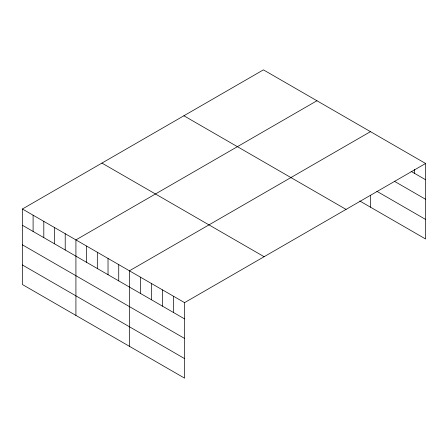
<?xml version="1.0" encoding="UTF-8"?>
<svg xmlns="http://www.w3.org/2000/svg" width="448" height="448" viewBox="0 0 448 448"><rect width="100%" height="100%" fill="white"/><g stroke="black" fill="none" stroke-linecap="round" stroke-linejoin="round"><path stroke-width="0.67" d="M22.4 209.009L184.576 302.635L184.576 378.146L22.4 284.519L22.4 209.009L263.424 69.854L425.6 163.481L425.6 238.991L359.755 200.978M316.943 100.75L75.919 239.904L75.919 315.414M370.462 131.65L129.433 270.805L129.433 346.315M184.576 302.635L425.6 163.481M411.09 171.366L425.6 179.743M394.257 181.199L425.6 199.298M376.846 191.29L425.6 219.442M183.887 115.774L346.063 209.401M101.937 163.089L264.113 256.715M22.4 225.271L184.576 318.898M22.4 244.821L184.576 338.453M22.4 264.964L184.576 358.596M414.574 169.31L414.574 173.376M370.462 195.289L370.462 207.161M173.544 296.268L173.544 312.53M162.518 289.906L162.518 306.163M151.491 283.539L151.491 299.802M140.465 277.172L140.465 293.434M118.731 264.622L118.731 280.885M108.03 258.446L108.03 274.708M97.322 252.263L97.322 268.526M86.621 246.086L86.621 262.349M65.212 233.727L65.212 249.99M54.51 227.545L54.51 243.807M43.809 221.368L43.809 237.63M33.102 215.186L33.102 231.448"/></g></svg>
